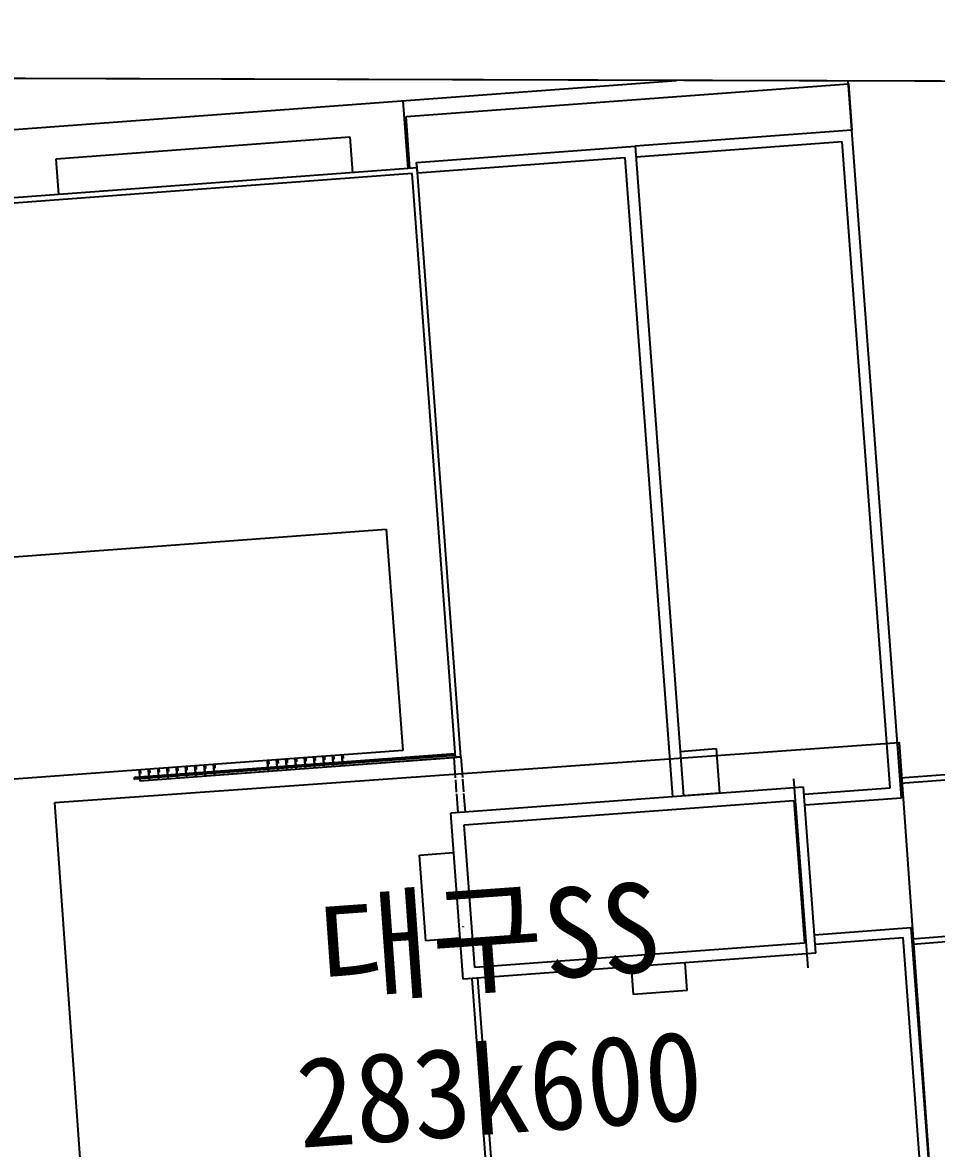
# Model space of a CAD drawing. Header units: millimetres. Extents: x 5990 to 6786, y 1103 to 1809.
# Drawn here: x 6487.31 to 6512.75, y 1526.89 to 1558.25 of the extents above; entities that cross this region are included whole.
import ezdxf
from ezdxf.enums import TextEntityAlignment as Align
from ezdxf.xclip import XClip

# ---------------------------------------------------------------- set-up
doc = ezdxf.new("R2010")
doc.units = ezdxf.units.MM
doc.header["$LTSCALE"] = 10
doc.header["$MEASUREMENT"] = 0
doc.header["$XCLIPFRAME"] = 2
doc.set_wipeout_variables(frame=1)
doc.linetypes.add('DASHED', pattern=[0.75, 0.5, -0.25])
for name, color, linetype in [('TT-TABL-TEX2', 3, 'Continuous'), ('TZ-BASE', 253, 'Continuous'), ('TZ-LEAL', 1, 'Continuous')]:
    doc.layers.add(name, color=color, linetype=linetype)
doc.layers.add('TX-PAPR', color=2, linetype='Continuous', plot=False)
doc.styles.add('PipeTools', font='GulimChe.ttf', dxfattribs={"height": 1250})
doc.styles.get("Standard").update_dxf_attribs({"font": 'GulimChe.ttf'})

# ---------------------------------------------------------------- blocks, each defined once
blk = doc.blocks.new('JD-FJ67DH')
at = {"layer": 'TZ-BASE', "linetype": 'DASHED'}
blk.add_arc((734.289, -65.001), 129, 115.5087, 159.77332, dxfattribs=at)
at = {"layer": 'TZ-BASE', "color": 8, "style": 'PipeTools', "flags": 1}
for tag, rotation, oblique, width, p in [('지반고', 335.7608, 359.9999, 0.999999, (680.024, 49.703, -1173.645)), ('비고', 335.7608, 0.0002, 1.000003, (680.024, 49.703, -1173.645)), ('지반고', 335.7608, 0.0002, 1.000003, (671.813, 31.466, -1173.645)), ('비고', 335.7608, 359.9999, 0.999999, (671.813, 31.466, -1173.645)), ('지반고', 232.0335, 359.9999, 1.000001, (648.284, 25.182, -1173.645)), ('비고', 232.0335, 359.9999, 1.000001, (648.284, 25.182, -1173.645)), ('지반고', 232.0335, 0.0001, 1.000003, (656.655, 18.65, -1173.645)), ('비고', 232.0335, 0.0001, 0.999996, (656.655, 18.65, -1173.645)), ('지반고', 335.7608, 0.0002, 1.000003, (663.602, 13.229, -1173.645)), ('비고', 335.7608, 359.9999, 0.999999, (663.602, 13.229, -1173.645)), ('지반고', 335.7608, 0.0002, 1.000003, (655.391, -5.008, -1173.645)), ('비고', 335.7608, 359.9999, 0.999999, (655.391, -5.008, -1173.645)), ('지반고', 335.7608, 359.9999, 0.999999, (647.181, -23.245, -1173.645)), ('비고', 335.7608, 359.9999, 0.999999, (647.181, -23.245, -1173.645))]:
    blk.add_attdef(tag, text='', height=0.00001, rotation=rotation, dxfattribs=dict(at, oblique=oblique, width=width)).set_placement(p, align=Align.MIDDLE_CENTER)
blk.add_wipeout([(521.533, 25.655), (636.414, 34.173), (632.859, 82.014), (517.978, 73.497)]).translate(0, 0, -1.705).dxf.layer = 'TZ-BASE'
at = {"layer": 'TZ-BASE', "extrusion": (-0.005156, 0.081269, 0.996679)}
for p, q in [((589.457, 70.996, -2.853), (623.713, 73.541, -2.884)), ((623.842, 71.802, -2.741), (623.713, 73.541, -2.884)), ((611.43, 72.179, -2.836), (623.746, 73.094, -2.847)), ((623.746, 73.094, -2.847), (623.842, 71.802, -2.741)), ((611.487, 70.734, -2.718), (611.347, 72.622, -2.873)), ((611.537, 70.738, -2.718), (611.43, 72.179, -2.836)), ((623.842, 71.802, -2.741), (617.809, 71.354, -2.736)), ((625.224, 53.215, -1.218), (623.842, 71.802, -2.741)), ((601.69, 71.005, -2.791), (609.867, 71.613, -2.798)), ((609.867, 71.613, -2.798), (609.941, 70.619, -2.717)), ((623.565, 71.482, -2.716), (617.831, 71.055, -2.711)), ((624.903, 53.491, -1.243), (623.565, 71.482, -2.716)), ((611.725, 70.902, -2.73), (617.809, 71.354, -2.736)), ((617.809, 71.354, -2.736), (619.154, 53.26, -1.253)), ((601.764, 70.011, -2.709), (601.69, 71.005, -2.791)), ((611.748, 70.603, -2.706), (611.725, 70.902, -2.73)), ((617.532, 71.033, -2.711), (611.748, 70.603, -2.706)), ((618.855, 53.238, -1.253), (617.532, 71.033, -2.711)), ((611.736, 70.753, -2.718), (538.339, 65.298, -2.653)), ((611.598, 70.592, -2.706), (538.5, 65.16, -2.641)), ((612.807, 54.342, -1.374), (611.598, 70.592, -2.706)), ((611.736, 70.753, -2.718), (611.729, 70.852, -2.726)), ((612.956, 54.353, -1.375), (611.736, 70.753, -2.718)), ((538.48, 55.315, -1.838), (610.88, 60.695, -1.902)), ((610.88, 60.695, -1.902), (611.339, 54.532, -1.398)), ((619.062, 54.506, -1.356), (620.059, 54.581, -1.356)), ((620.059, 54.581, -1.356), (620.151, 53.338, -1.255)), ((611.339, 54.532, -1.398), (538.938, 49.152, -1.333)), ((612.799, 54.441, -1.383), (603.879, 53.778, -1.375)), ((612.803, 54.391, -1.379), (603.883, 53.728, -1.371)), ((604.021, 53.689, -1.367), (612.807, 54.342, -1.374)), ((606.319, 53.859, -1.369), (612.757, 54.338, -1.374)), ((607.569, 54.252, -1.394), (607.584, 54.053, -1.378)), ((607.584, 54.053, -1.378), (607.569, 54.252, -1.394)), ((607.599, 54.254, -1.394), (607.606, 54.155, -1.386)), ((607.828, 54.271, -1.395), (607.843, 54.073, -1.378)), ((607.843, 54.073, -1.378), (607.828, 54.271, -1.395)), ((607.858, 54.274, -1.395), (607.866, 54.174, -1.386)), ((608.087, 54.291, -1.395), (608.102, 54.092, -1.378)), ((608.102, 54.092, -1.378), (608.087, 54.291, -1.395)), ((608.117, 54.293, -1.395), (608.125, 54.194, -1.387)), ((608.347, 54.31, -1.395), (608.362, 54.111, -1.379)), ((608.362, 54.111, -1.379), (608.347, 54.31, -1.395)), ((608.377, 54.312, -1.395), (608.384, 54.213, -1.387)), ((608.606, 54.329, -1.395), (608.621, 54.13, -1.379)), ((608.621, 54.13, -1.379), (608.606, 54.329, -1.395)), ((608.636, 54.331, -1.395), (608.643, 54.232, -1.387)), ((608.865, 54.348, -1.395), (608.88, 54.15, -1.379)), ((608.88, 54.15, -1.379), (608.865, 54.348, -1.395)), ((608.903, 54.251, -1.387), (608.873, 54.249, -1.387)), ((608.895, 54.351, -1.395), (608.903, 54.251, -1.387)), ((609.125, 54.368, -1.396), (609.139, 54.169, -1.379)), ((609.139, 54.169, -1.379), (609.125, 54.368, -1.396)), ((609.162, 54.271, -1.388), (609.132, 54.268, -1.388)), ((609.155, 54.37, -1.396), (609.162, 54.271, -1.388)), ((609.384, 54.387, -1.396), (609.399, 54.188, -1.38)), ((609.399, 54.188, -1.38), (609.384, 54.387, -1.396)), ((609.421, 54.29, -1.388), (609.391, 54.288, -1.388)), ((609.414, 54.389, -1.396), (609.421, 54.29, -1.388)), ((609.643, 54.406, -1.396), (609.658, 54.207, -1.38)), ((609.658, 54.207, -1.38), (609.643, 54.406, -1.396)), ((609.68, 54.309, -1.388), (609.651, 54.307, -1.388)), ((609.673, 54.408, -1.396), (609.68, 54.309, -1.388)), ((612.757, 54.338, -1.374), (612.956, 54.353, -1.375)), ((612.757, 54.338, -1.374), (612.799, 53.766, -1.328)), ((612.956, 54.353, -1.375), (612.807, 54.342, -1.374)), ((612.956, 54.353, -1.375), (612.999, 53.781, -1.328)), ((603.999, 53.987, -1.391), (604.014, 53.788, -1.375)), ((604.029, 53.989, -1.391), (604.036, 53.89, -1.383)), ((604.258, 54.006, -1.391), (604.273, 53.807, -1.375)), ((604.273, 53.807, -1.375), (604.258, 54.006, -1.391)), ((604.288, 54.008, -1.391), (604.295, 53.909, -1.383)), ((604.517, 54.025, -1.392), (604.532, 53.827, -1.375)), ((604.555, 53.928, -1.383), (604.525, 53.926, -1.383)), ((604.547, 54.028, -1.392), (604.555, 53.928, -1.383)), ((604.777, 54.045, -1.392), (604.791, 53.846, -1.376)), ((604.791, 53.846, -1.376), (604.777, 54.045, -1.392)), ((604.814, 53.947, -1.384), (604.784, 53.945, -1.384)), ((604.807, 54.047, -1.392), (604.814, 53.947, -1.384)), ((605.036, 54.064, -1.392), (605.051, 53.865, -1.376)), ((605.051, 53.865, -1.376), (605.036, 54.064, -1.392)), ((605.073, 53.967, -1.384), (605.043, 53.965, -1.384)), ((605.066, 54.066, -1.392), (605.073, 53.967, -1.384)), ((605.295, 54.083, -1.392), (605.31, 53.884, -1.376)), ((605.31, 53.884, -1.376), (605.295, 54.083, -1.392)), ((605.332, 53.986, -1.384), (605.303, 53.984, -1.384)), ((605.325, 54.085, -1.392), (605.332, 53.986, -1.384)), ((605.554, 54.102, -1.393), (605.569, 53.904, -1.376)), ((605.569, 53.904, -1.376), (605.554, 54.102, -1.393)), ((605.592, 54.005, -1.384), (605.562, 54.003, -1.384)), ((605.584, 54.105, -1.393), (605.592, 54.005, -1.384)), ((605.814, 54.122, -1.393), (605.829, 53.923, -1.376)), ((605.829, 53.923, -1.376), (605.814, 54.122, -1.393)), ((605.851, 54.025, -1.385), (605.821, 54.022, -1.385)), ((605.844, 54.124, -1.393), (605.851, 54.025, -1.385)), ((606.073, 54.141, -1.393), (606.088, 53.942, -1.377)), ((606.088, 53.942, -1.377), (606.073, 54.141, -1.393)), ((606.11, 54.044, -1.385), (606.08, 54.042, -1.385)), ((606.103, 54.143, -1.393), (606.11, 54.044, -1.385)), ((607.606, 54.155, -1.386), (607.576, 54.153, -1.386)), ((607.587, 54.004, -1.374), (607.591, 53.954, -1.37)), ((607.866, 54.174, -1.386), (607.836, 54.172, -1.386)), ((607.847, 54.023, -1.374), (607.85, 53.973, -1.37)), ((608.125, 54.194, -1.387), (608.095, 54.191, -1.387)), ((608.106, 54.042, -1.374), (608.11, 53.992, -1.37)), ((608.384, 54.213, -1.387), (608.354, 54.211, -1.387)), ((608.365, 54.061, -1.375), (608.369, 54.012, -1.371)), ((608.643, 54.232, -1.387), (608.613, 54.23, -1.387)), ((608.625, 54.081, -1.375), (608.628, 54.031, -1.371)), ((608.884, 54.1, -1.375), (608.888, 54.05, -1.371)), ((609.143, 54.119, -1.375), (609.147, 54.07, -1.371)), ((609.402, 54.139, -1.376), (609.406, 54.089, -1.371)), ((609.662, 54.158, -1.376), (609.665, 54.108, -1.372)), ((604.036, 53.89, -1.383), (604.006, 53.887, -1.383)), ((604.017, 53.738, -1.371), (604.021, 53.689, -1.367)), ((604.295, 53.909, -1.383), (604.265, 53.907, -1.383)), ((604.277, 53.758, -1.371), (604.28, 53.708, -1.367)), ((604.536, 53.777, -1.371), (604.539, 53.727, -1.367)), ((604.795, 53.796, -1.371), (604.799, 53.746, -1.367)), ((605.054, 53.815, -1.372), (605.058, 53.766, -1.368)), ((605.314, 53.835, -1.372), (605.317, 53.785, -1.368)), ((605.573, 53.854, -1.372), (605.577, 53.804, -1.368)), ((605.832, 53.873, -1.372), (605.836, 53.824, -1.368)), ((606.092, 53.892, -1.373), (606.095, 53.843, -1.369)), ((612.803, 53.716, -1.324), (612.829, 53.369, -1.295)), ((613.003, 53.731, -1.324), (613.028, 53.383, -1.295)), ((622.619, 48.474, -0.845), (622.227, 53.742, -1.277)), ((622.619, 48.474, -0.845), (622.227, 53.742, -1.277)), ((627.228, 53.914, -1.265), (625.184, 53.762, -1.263)), ((627.09, 53.754, -1.253), (625.195, 53.613, -1.251)), ((622.495, 53.512, -1.257), (612.672, 52.782, -1.248)), ((612.833, 53.319, -1.291), (612.871, 52.797, -1.248)), ((613.032, 53.334, -1.291), (613.071, 52.812, -1.248)), ((620.151, 53.338, -1.255), (619.154, 53.264, -1.254)), ((622.839, 48.891, -0.878), (622.495, 53.512, -1.257)), ((622.508, 53.313, -1.24), (624.903, 53.491, -1.243)), ((613.047, 52.46, -1.22), (622.222, 53.142, -1.228)), ((622.222, 53.142, -1.228), (622.517, 49.166, -0.902)), ((622.555, 49.329, -0.915), (622.28, 53.037, -1.219)), ((622.532, 53.015, -1.216), (625.224, 53.215, -1.218)), ((613.016, 48.161, -0.869), (612.672, 52.782, -1.248)), ((613.343, 48.485, -0.894), (613.047, 52.46, -1.22)), ((611.806, 51.619, -1.158), (612.753, 51.689, -1.158)), ((611.983, 49.233, -0.962), (611.806, 51.619, -1.158)), ((613.006, 49.634, -0.99), (613.02, 49.635, -0.99)), ((613.02, 49.632, -0.989), (613.018, 49.611, -0.988)), ((625.494, 49.588, -0.921), (622.802, 49.388, -0.919)), ((626.126, 41.089, -0.225), (625.494, 49.588, -0.921)), ((612.931, 49.304, -0.963), (611.983, 49.233, -0.962)), ((622.82, 49.139, -0.898), (625.263, 49.321, -0.901)), ((625.859, 41.319, -0.245), (625.263, 49.321, -0.901)), ((625.516, 49.289, -0.897), (627.411, 49.43, -0.898)), ((625.528, 49.14, -0.885), (627.572, 49.292, -0.886)), ((622.517, 49.166, -0.902), (613.343, 48.485, -0.894)), ((622.839, 48.891, -0.878), (613.016, 48.161, -0.869)), ((619.256, 47.85, -0.812), (619.199, 48.62, -0.875)), ((617.76, 47.739, -0.81), (617.703, 48.509, -0.874)), ((613.265, 48.179, -0.87), (613.838, 40.476, -0.239)), ((613.415, 48.19, -0.87), (613.999, 40.338, -0.226)), ((619.256, 47.85, -0.812), (617.76, 47.739, -0.81))]:
    blk.add_line(p, q, dxfattribs=at)
at = {"layer": 'TZ-BASE', "extrusion": (0.000905823, -0.000262335, 1)}
for points, elevation in [([(435.222, 20.919), (480.488, 21.131, 0.434718), (505.7, 48.412), (504.432, 65.472, -0.412059), (522.366, 86.44, 0.0006), (561.719, 89.703, -0.021413), (574.584, 90.232, 0.0006), (609.339, 90.214, 0.0006)], -1227.738), ([(435.294, 19.92), (480.493, 20.131, 0.434718), (506.697, 48.486), (505.429, 65.547, -0.412059), (522.447, 85.444, 0.0006), (561.802, 88.707, -0.021413), (574.582, 89.232, 0.0006), (609.339, 89.214, 0.0006)], -0.049), ([(435.306, 19.77), (480.493, 19.981, 0.434718), (506.847, 48.497), (505.579, 65.558, -0.412059), (522.459, 85.294, 0.0006), (561.815, 88.557, -0.021413), (574.582, 89.082, 0.0006), (609.34, 89.064, 0.0006)], -0.049), ([(435.365, 18.97), (480.497, 19.181, 0.434718), (507.644, 48.557), (506.377, 65.617, -0.412059), (522.524, 84.497, 0.0006), (561.882, 87.76, -0.021413), (574.58, 88.282, 0.0006), (609.34, 88.264, 0.0006)], -0.049), ([(435.376, 18.82), (480.498, 19.031, 0.434718), (507.794, 48.568), (506.526, 65.628, -0.412059), (522.537, 84.347, 0.0006), (561.895, 87.61, -0.021413), (574.58, 88.132, 0.0006), (609.34, 88.114, 0.0006)], -0.049), ([(482.977, 14.135, 0.412412), (512.78, 48.938), (511.513, 65.999, -0.412059), (522.944, 79.364, 0.0006), (562.314, 82.628, -0.021413), (574.571, 83.132, 0.0006), (609.344, 83.114)], -0.049), ([(484.44, 14.135, 0.3994), (512.93, 48.949), (511.662, 66.01, -0.412059), (522.956, 79.214, 0.0006), (562.326, 82.479, -0.021413), (574.571, 82.982, 0.0006), (609.344, 82.964)], -0.049), ([(488.703, 14.135, 0.363095), (513.728, 49.009), (512.46, 66.069, -0.412059), (523.021, 78.417, 0.0006), (562.393, 81.681, -0.021413), (574.57, 82.182, 0.0006), (609.344, 82.164)], -0.049), ([(489.286, 14.135, 0.358347), (513.877, 49.02), (512.61, 66.08, -0.412059), (523.033, 78.267, 0.0006), (562.406, 81.532, -0.021413), (574.57, 82.032, 0.0006), (609.344, 82.014)], -0.049), ([(489.552, 13.171, 0.358347), (514.874, 49.094), (513.607, 66.154, -0.412059), (523.115, 77.271, 0.0006), (562.49, 80.535, -0.021413), (574.568, 81.032, 0.0006), (609.345, 81.014, 0.0006)], -1225.154)]:
    blk.add_lwpolyline(points, format="xyb", dxfattribs=dict(at, elevation=elevation))
at = {"layer": 'TZ-BASE', "extrusion": (0.000905823, -0.000262335, 1), "const_width": 0.5, "elevation": -1173.097}
blk.add_lwpolyline([(634.034, 77.5), (633.72, 81.725), (519.037, 73.191), (522.591, 25.349), (616.664, 32.34)], dxfattribs=at)
at = {"layer": 'TZ-BASE', "ltscale": 10, "extrusion": (0.000905823, -0.000262335, 1), "elevation": -1173.097}
blk.add_lwpolyline([(520.607, 72.305), (632.298, 80.616)], dxfattribs=at)
at = {"layer": 'TZ-BASE', "extrusion": (-0.005156, 0.081269, 0.996679)}
blk.add_arc((-606.072, -15.473, -0.113), 0.025, 270.6219, 90.6219, dxfattribs=at)
at = {"layer": 'TZ-BASE', "color": 8, "style": 'PipeTools', "oblique": 359.9999, "flags": 1}
for tag, width in [('지반고', 1.000002), ('비고', 1.000001)]:
    blk.add_attdef(tag, text='', height=0.00001, rotation=232.0335, dxfattribs=dict(at, width=width)).set_placement((632.517, 37.487, -1173.645), align=Align.MIDDLE_CENTER)

msp = doc.modelspace()

# ---------------------------------------------------------------- block references
at = {"layer": 'TZ-BASE'}
ref = msp.add_blockref('JD-FJ67DH', (5886.554, 1483.446), dxfattribs=at)
XClip(ref).set_block_clipping_path([(358.5818809071, 73.9502363264), (361.6070430359, -76.0592658575), (693.4538319083, -77.0310590277), (706.0197697019, 72.932785567)])

# ---------------------------------------------------------------- next in the draw order: linework, layer by layer
at = {"layer": 'TX-PAPR', "elevation": 0.004, "flags": 128}
msp.add_lwpolyline([(6245.136, 1557.396), (6248.161, 1407.387), (6580.008, 1406.415), (6592.574, 1556.379)], close=True, dxfattribs=at)
at = {"layer": 'TZ-LEAL', "ltscale": 0.5, "elevation": -0.235}
msp.add_lwpolyline([(6488.21, 1536.528), (6511.709, 1538.198), (6512.662, 1524.78), (6489.164, 1523.111)], close=True, dxfattribs=at)

# ---------------------------------------------------------------- next in the draw order: texts
at = {"layer": 'TT-TABL-TEX2'}
for s, p in [('대구SS', (6500.287, 1532.749, -0.235)), ('283k600', (6500.585, 1528.559, -0.235))]:
    msp.add_text(s, height=2.5, rotation=4.0638, dxfattribs=at).set_placement(p, align=Align.MIDDLE_CENTER)

doc.saveas('drawing.dxf')
